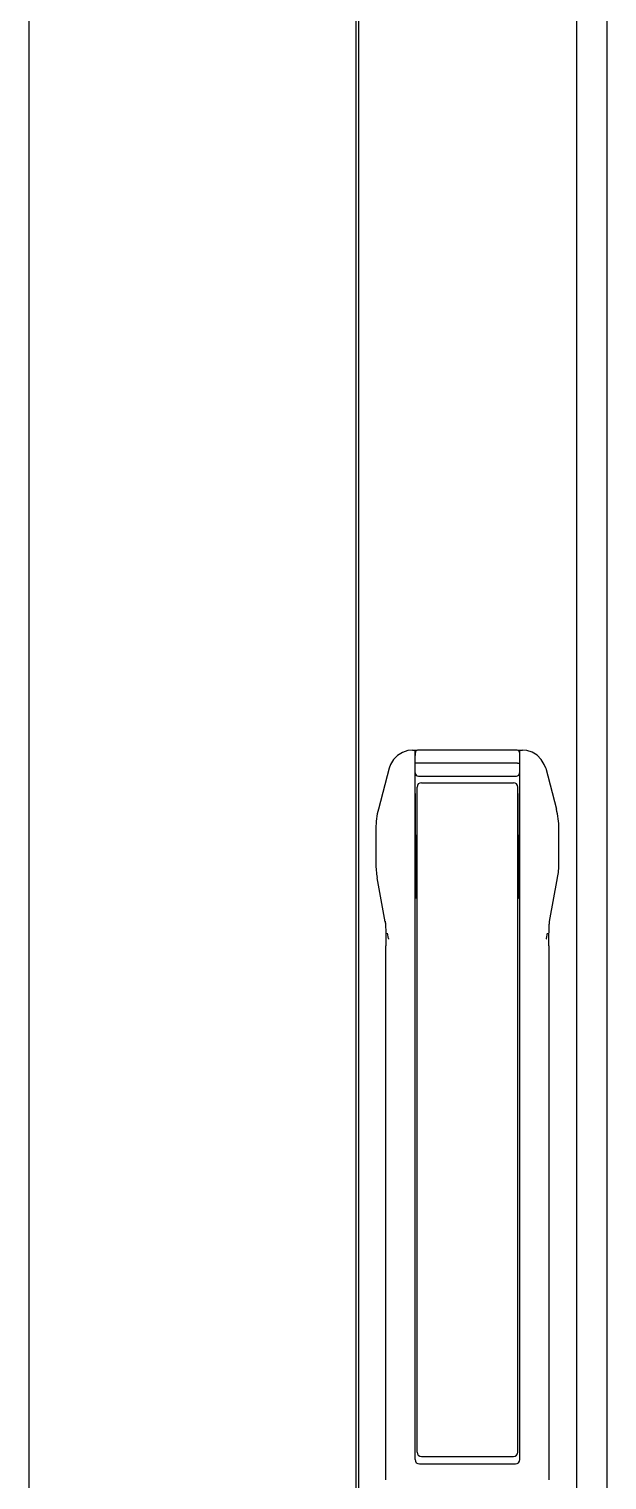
# Model space of a CAD drawing. Header units: millimetres. Extents: x 2355 to 9028, y 2010 to 7655.
# Drawn here: x 6617.7 to 6750.2, y 4725.2 to 5058 of the extents above; entities that cross this region are included whole.
import ezdxf

# ---------------------------------------------------------------- set-up
doc = ezdxf.new("R2010")
doc.units = ezdxf.units.MM
doc.header["$LTSCALE"] = 739.2
doc.layers.get('0').update_dxf_attribs({"linetype": 'CONTINUOUS'})
doc.layers.add('GEOM', color=7, linetype='CONTINUOUS')

msp = doc.modelspace()

# ---------------------------------------------------------------- linework, layer by layer
at = {"color": 7, "linetype": 'Continuous'}
for p, q in [((6743.22, 5688.12), (6743.22, 4053.12)), ((6617.72, 4335.12), (6617.72, 5521.12)), ((6693.22, 5520.12), (6693.22, 4053.12)), ((6700.27, 4888.44), (6697.81, 4879.07)), ((6736.18, 4888.44), (6738.63, 4879.07)), ((6697.24, 4874.62), (6697.24, 4866.6)), ((6739.2, 4866.6), (6739.2, 4874.62)), ((6699.39, 4853.25), (6697.54, 4863.34)), ((6737.06, 4853.26), (6738.91, 4863.34)), ((6700.1, 4849.4), (6699.88, 4850.58)), ((6736.35, 4849.4), (6736.56, 4850.58))]:
    msp.add_line(p, q, dxfattribs=at)
at = {"linetype": 'Continuous'}
msp.add_line((6750.22, 5687.52), (6750.22, 4025.22), dxfattribs=at)
at = {"color": 7, "linetype": 'Continuous'}
for centre, radius, start, end in [((6714.82, 4874.63), 17.58, 165.3703, 180.0141), ((6721.62, 4874.63), 17.58, 359.9859, 14.6297), ((6715.35, 4866.59), 18.11, 179.9627, 190.2962), ((6721.09, 4866.59), 18.11, 349.7031, 0.0374)]:
    msp.add_arc(centre, radius, start, end, dxfattribs=at)
at = {"layer": 'GEOM', "color": 7, "linetype": 'Continuous'}
for p, q in [((6692.72, 4226.12), (6692.72, 5692.12)), ((6705.61, 4892.57), (6706.22, 4892.57)), ((6706.22, 4729.87), (6706.22, 4892.57)), ((6706.56, 4892.51), (6706.22, 4892.49)), ((6706.25, 4890.57), (6706.29, 4892.08)), ((6719.67, 4892.57), (6706.79, 4892.57)), ((6729.66, 4892.57), (6719.67, 4892.57)), ((6730.22, 4892.49), (6729.89, 4892.51)), ((6730.16, 4892.08), (6730.2, 4890.57)), ((6730.22, 4892.57), (6730.84, 4892.57)), ((6730.22, 4729.87), (6730.22, 4892.57)), ((6700.57, 4889.3), (6700.26, 4888.42)), ((6729.73, 4889.62), (6706.71, 4889.62)), ((6700.26, 4888.42), (6700.27, 4888.44)), ((6706.49, 4859.11), (6706.24, 4887.36)), ((6706.99, 4886.62), (6729.45, 4886.62)), ((6730.2, 4887.36), (6729.96, 4859.11)), ((6736.18, 4888.44), (6736.18, 4888.42)), ((6706.67, 4731.62), (6706.67, 4884.12)), ((6707.67, 4885.12), (6728.77, 4885.12)), ((6729.77, 4731.62), (6729.77, 4884.12)), ((6706.52, 4858.62), (6706.67, 4858.62)), ((6729.77, 4858.62), (6729.92, 4858.62)), ((6699.37, 4853.36), (6699.4, 4853.16)), ((6699.4, 4853.16), (6699.43, 4852.87)), ((6699.43, 4852.87), (6699.45, 4852.64)), ((6699.46, 4852.88), (6699.45, 4852.98)), ((6737, 4852.98), (6736.98, 4852.88)), ((6737, 4852.64), (6737.01, 4852.85)), ((6737.01, 4852.85), (6737.04, 4853.13)), ((6737.04, 4853.13), (6737.07, 4853.36)), ((6737.07, 4853.36), (6737.07, 4853.36)), ((6700.1, 4849.4), (6700.1, 4849.37)), ((6700.1, 4849.37), (6700.11, 4849.35)), ((6700.11, 4849.35), (6700.13, 4849.24)), ((6700.13, 4849.24), (6700.13, 4849.24)), ((6736.32, 4849.24), (6736.34, 4849.35)), ((6736.34, 4849.37), (6736.35, 4849.4)), ((6736.34, 4849.35), (6736.34, 4849.37)), ((6699.55, 4725.2), (6699.55, 4847.73)), ((6736.89, 4847.73), (6736.89, 4725.2)), ((6707.22, 4728.87), (6729.22, 4728.87)), ((6707.67, 4730.62), (6728.77, 4730.62))]:
    msp.add_line(p, q, dxfattribs=at)
for points in [[(6705.61, 4892.57), (6704.58, 4892.48), (6703.32, 4892.08), (6702.19, 4891.39), (6701.26, 4890.45), (6700.57, 4889.3)], [(6736.18, 4888.42), (6735.86, 4889.33), (6735.17, 4890.47), (6734.23, 4891.41), (6733.1, 4892.09), (6731.83, 4892.48), (6730.84, 4892.57)], [(6699.45, 4852.64), (6699.47, 4852.12), (6699.51, 4851.2), (6699.53, 4850.09), (6699.55, 4848.8), (6699.55, 4847.73)], [(6736.89, 4847.73), (6736.89, 4848.83), (6736.91, 4850.11), (6736.94, 4851.23), (6736.97, 4852.14), (6737, 4852.64)]]:
    msp.add_lwpolyline(points, dxfattribs=at)
for centre, radius, start, end in [((6706.79, 4892.07), 0.5, 90.0165, 178.5), ((6729.66, 4892.07), 0.5, 1.5, 89.9835), ((6706.99, 4887.37), 0.75, 180.5, 270), ((6729.45, 4887.37), 0.75, 270, 359.5), ((6707.67, 4884.12), 1, 90, 180), ((6728.77, 4884.12), 1, 0, 90), ((6706.52, 4858.92), 0.3, 180, 270), ((6706.99, 4859.12), 0.5, 180.5, 230.3588), ((6729.46, 4859.12), 0.5, 309.6412, 359.5), ((6729.45, 4859.12), 0.503, 309.6495, 323.6506), ((6729.92, 4858.92), 0.3, 270, 360), ((6707.22, 4729.87), 1, 180, 270), ((6707.67, 4731.62), 1, 180, 270), ((6728.77, 4731.62), 1, 270, 360), ((6729.22, 4729.87), 1, 270, 360)]:
    msp.add_arc(centre, radius, start, end, dxfattribs=at)
for points, knots in [([(6706.71, 4889.62), (6706.65, 4889.62), (6706.49, 4889.62), (6706.32, 4889.62), (6706.22, 4889.62)], [0, 0, 0, 0, 0.384052, 1, 1, 1, 1]), ([(6729.73, 4889.62), (6729.79, 4889.62), (6729.96, 4889.62), (6730.12, 4889.62), (6730.22, 4889.62)], [0, 0, 0, 0, 0.384003, 1, 1, 1, 1])]:
    msp.add_open_spline(points, degree=3, knots=knots, dxfattribs=at)
msp.add_open_spline([(6729.96, 4859.11), (6729.95, 4859.01), (6729.92, 4858.9), (6729.86, 4858.82)], degree=3, dxfattribs=at)

doc.saveas('drawing.dxf')
